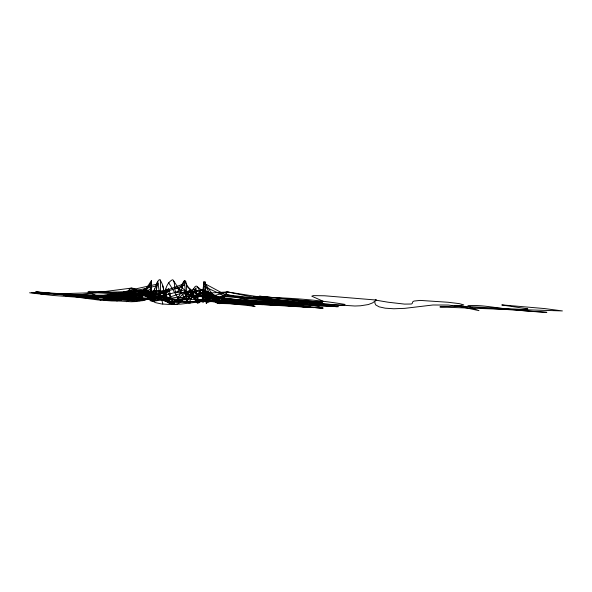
<?xml version="1.0" encoding="UTF-8"?>
<svg xmlns="http://www.w3.org/2000/svg" width="592" height="592" viewBox="0 0 592 592"><rect width="100%" height="100%" fill="white"/><g stroke="black" fill="none" stroke-linecap="round" stroke-linejoin="round"><path stroke-width="0.89" d="M156.917 283.02L155.467 300.225L104.651 291.767M190.787 296.636L191.342 292.64L177.06 292.337M154.912 299.012L157.79 281.644L160.069 297.11L160.78 299.064L161.675 299.707C165.205 296.903 165.257 291.39 168.565 288.437L169.408 290.317L171.236 300.84L172.834 302.512C179.42 299.678 181.189 291.138 182.972 284.789C185.067 272.298 184.985 301.106 187.368 302.024L188.434 302.69L190.55 300.048L196.078 287.786L196.085 299.559L196.344 301.572L197.499 303.333C204.965 299.848 205.387 289.17 205.187 281.829C204.58 285.995 207.326 319.798 206.09 293.373L205.121 294.905L202.989 302.667L202.79 296.644L204.04 281.489L203.004 289.651L202.05 292.67L200.969 292.87L197.262 286.58L196.537 286.091L195.256 286.38L192.644 290.11L187.612 300.447C185.592 294.372 187.59 287.431 185.703 281.207L184.837 280.497L183.912 281.17L177.852 291.286L176.016 292.914C173.833 289.059 175.609 283.857 173.116 280.046L172.346 279.75C165.301 283.672 164.169 293.61 165.212 300.98C164.102 293.854 164.265 285.507 159.773 279.624L158.515 280.253L157.228 282.347L151.337 298.05L150.982 294.15L151.471 280.423L150.242 300.936L151.826 293.018L153.824 301.15L154.364 300.958L154.912 299.012L130.684 299.152L84.316 295.586M154.756 288.874L151.16 295.889L88.245 292.285M151.463 280.482L140.304 298.057L64.195 294.557M151.448 282.147L140.178 299.833L36.711 291.945M165.101 299.36L166.914 297.036L152.114 295.756M152.632 301.298L156.976 297.591L181.359 290.687M116.92 301.01L127.687 292.626L156.821 285.818M151.101 285.07L139.549 293.565L90.546 297.391M151.152 288.252L141.34 295.378L63.47 295.112M180.937 299.863L184.571 297.702L188.212 291.005L189.743 290.45L196.063 301.853L196.966 300.632L199.178 292.241L201.302 289.858C212.306 289.969 219.662 317.645 225.189 294.254L223.376 296.296L220.742 301.121L334.191 305.753M164.139 292.581L167.344 290.82L152.521 295.822M206.282 303.134L225.611 294.298L260.428 303.208M187.153 299.789L206.216 291.545L220.157 302.394M195.212 289.059L183.971 293.884L250.66 304.688M126.636 301.713L141.643 295.541L166.574 291.183M183.143 284.056L160.24 292.729L162.8 304.103M184.652 285.1L163.629 292.7L172.361 304.51M100.122 300.166L129.544 290.25L158.286 283.879M185.318 291.945L165.183 298.538L190.261 303.037M200.592 296.222L193.858 298.294L180.619 286.498M206.527 297.909L227.261 291.871L289.895 304.821M186.302 298.738L168.646 303.03L213.016 300.529M186.695 292.944L200.829 290.065L229.474 302.038M151.981 293.151L132.83 296.962L31.753 292.663M192.681 295.297L179.361 297.909L254.16 306.227M91.479 298.412L136.5 289.828L150.664 291.893M151.197 297.117L148.185 297.643L174.218 302.135M178.562 296.947L152.647 301.446L150.96 298.531M92.189 297.554L143.464 290.42L150.982 295.112M203.988 299.204L224.353 296.474L337.307 306.782M155.925 292.492L128.242 296.096L108.491 298.005M66.126 296.57L131.735 288.06L150.294 298.634M163.784 297.073L140.445 299.944L98.679 299.256M146.764 295.378L164.354 293.24L162.778 285.929M153.173 298.694L133.947 301.002L55.907 293.565M223.265 297.909L196.855 300.951L184.297 280.8M97.791 296.096L147.748 290.709L152.825 294.964M159.026 290.702L133.429 293.262L78.285 297.265M203.567 286.232L223.843 295.608L320.672 304.303L338.565 306.671L306.286 305.664L231.109 301.609L323.017 308.092L309.327 307.285M205.787 293.277L227.387 291.945L319.14 306.271M160.158 297.458L136.878 298.309L70.848 295.563M40.944 294.35L129.67 291.575L150.805 297.31M189.773 301.38L174.329 301.557L231.923 301.661M278.995 300.714L277.944 300.714L303.933 304.614L301.705 305.132L282.917 305.176L218.108 302.845L216.065 302.66L233.381 301.809L239.952 300.655L235.483 299.389L224.309 298.013L196.248 296.163L190.18 296.807L189.055 297.399L188.286 299.337L187.494 299.767L180.686 299.848L164.221 297.968L151.404 295.8L152.122 295.756L152.588 295.8L100.751 291.53L89.451 291.368L87.942 291.952L99.16 296.94L98.797 297.45L96.422 297.665L72.971 296.044L35.616 291.93L85.418 296.807L98.612 298.449L98.198 298.723L52.74 295.445L29.6 292.796L43.542 292.959L69.641 294.439M169.556 291.175L142.598 291.057L142.605 300.743M190.343 295.238L210.611 295.571L216.198 302.69M205.683 297.325L223.598 297.68L232.708 301.668M285.3 305.213L220.579 303.496L200.547 292.307M262.737 304.658L217.612 303.163L197.632 287.009M307.204 303.052L221.815 298.893L203.019 293.07M285.44 305.317L217.708 301.728L205.113 283.753M302.009 304.051L223.376 299.337L203.026 289.562M313.723 307.625L204.388 301.091L202.59 298.19M287.002 305.058L198.964 299.67C191.179 291.834 187.057 288.585 178.784 298.398C167.765 308.225 165.775 301.032 162.504 290.835L161.616 291.138C158.212 294.291 156.998 300.248 152.114 301.461L149.539 299.626L143.708 289.969L143.049 290.124L142.546 291.22L140.852 298.982L139.416 300.729C135.39 298.287 134.502 292.507 130.225 290.302L129.352 290.287C125.001 293.536 129.885 300.225 134.118 301.002L134.562 300.773C133.777 296.577 129.367 293.625 129.145 289.192L129.559 288.504C134.858 286.706 140.696 292.056 140.304 297.51C139.157 306.782 141.717 289.902 144.463 289.273L145.499 288.926C150.331 291.486 150.856 299.293 156.717 300.433L160.143 298.501L167.277 289.643C163.274 303.948 176.201 310.423 184.578 297.695L173.685 280.911M202.642 299.922L220.957 301.062L227.72 291.353L222.296 299.833L219.972 301.905L213.512 300.499L202.708 300.98L198.979 299.678L198.979 302.912M257.431 303.43L221.164 301.195L205.335 290.546M322.995 308.084L209.368 300.625L204.58 292.13M310.186 307.026L213.816 300.551L205.283 285.662M533.163 311.533L546.853 312.347L454.945 305.864L530.121 309.919L562.4 310.926L544.507 308.558L502.837 304.969L501.779 304.969L527.768 308.861L525.541 309.379L506.752 309.424L441.943 307.1L439.9 306.915L457.216 306.064L463.788 304.91L459.318 303.637L448.144 302.268L420.083 300.41L414.015 301.054L412.89 301.654L412.121 303.585L411.329 304.022L404.521 304.103L388.063 302.216L375.239 300.055L375.957 300.003L376.423 300.055L324.586 295.778L313.286 295.615L311.777 296.2L322.995 301.187L322.633 301.705L320.257 301.913L296.807 300.299L259.451 296.185L309.261 301.054L322.448 302.697L322.033 302.971L276.575 299.7L253.435 297.043C284.042 297.421 314.9 299.337 345.077 304.436L344.233 305.043L339.482 305.272L326.784 304.673L310.082 302.727L290.087 299.249L330.847 304.458L354.963 306.012L360.587 305.775L368.379 304.54L372.605 302.867L375.187 300.921L374.795 302.823L375.742 304.924L379.132 306.848L385.177 308.18L393.813 308.765L404.832 308.343L432.93 304.991L448.447 305.043L461.893 306.945L478.972 310.645L470.862 307.514L467.895 305.657C483.094 304.547 498.642 308.676 513.923 309.66M80.172 295.238L107.707 297.909L118.918 299.537L121.36 300.529L112.058 300.958L97.643 299.915L80.712 297.65L66.252 294.994L107.011 300.203L131.128 301.757L136.752 301.52L144.544 300.285L148.77 298.612L151.352 296.673L150.96 298.575L151.907 300.677L155.296 302.593L161.342 303.933L169.978 304.51L180.997 304.088L209.094 300.736L224.612 300.788L238.058 302.69L255.137 306.397L247.027 303.267L244.059 301.402C259.259 300.292 274.806 304.429 290.087 305.405M262.515 302.223L194.302 295.63L196.085 299.522M196.174 292.729L189.344 291.989L244.363 301.846M287.801 302.001L225.175 294.631L203.914 283.161M123.01 293.21L160.654 297.991L160.38 279.986M238.916 301.173L198.253 295.23L186.48 286.084M238.953 303.807L214.415 299.789L193.192 289.066M170.496 297.983L145.269 292.174L150.975 296.925M174.803 287.594L187.383 292.322L188.589 298.346M172.124 299.012L180.582 302.297L168.698 282.791M151.892 295.941L168.979 302.719L164.857 295.778M163.34 297.843L174.818 304.406L165.812 289M532.785 311.481A19.558 0.518 5.8 0 1 514.115 309.668M308.95 307.233A19.558 0.518 5.8 0 1 290.28 305.413"/></g></svg>
